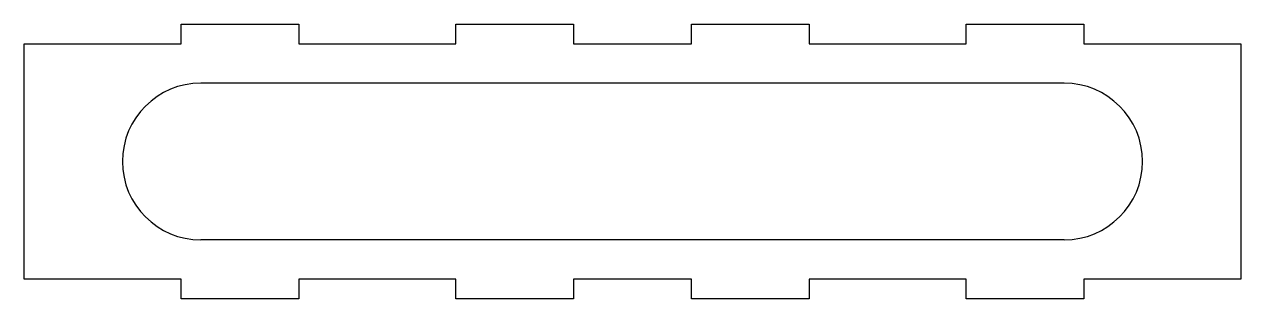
# Model space of a CAD drawing. Header units: millimetres. Extents: x -78 to 78, y -18 to 18.
import ezdxf

# ---------------------------------------------------------------- set-up
doc = ezdxf.new("R2010")
doc.units = ezdxf.units.MM

msp = doc.modelspace()

# ---------------------------------------------------------------- linework, layer by layer
at = {"color": 7, "linetype": 'Continuous', "lineweight": 25}
for p, q in [((-57.51, 15), (-57.51, 17.5)), ((-57.51, 17.5), (-42.51, 17.5)), ((-42.51, 17.5), (-42.51, 15)), ((-22.51, 15), (-22.51, 17.5)), ((-22.51, 17.5), (-7.51, 17.5)), ((-7.51, 17.5), (-7.51, 15)), ((7.51, 15), (7.51, 17.5)), ((7.51, 17.5), (22.51, 17.5)), ((22.51, 17.5), (22.51, 15)), ((42.51, 15), (42.51, 17.5)), ((42.51, 17.5), (57.51, 17.5)), ((57.51, 17.5), (57.51, 15)), ((-77.51, -15), (-77.51, 15)), ((-77.51, 15), (-57.51, 15)), ((-42.51, 15), (-22.51, 15)), ((-7.51, 15), (7.51, 15)), ((22.51, 15), (42.51, 15)), ((57.51, 15), (77.51, 15)), ((77.51, 15), (77.51, -15)), ((55, 10), (-55, 10)), ((55, -10), (-55, -10)), ((-57.51, -15), (-77.51, -15)), ((-57.51, -17.5), (-57.51, -15)), ((-22.51, -15), (-42.51, -15)), ((-42.51, -15), (-42.51, -17.5)), ((-22.51, -17.5), (-22.51, -15)), ((7.51, -15), (-7.51, -15)), ((-7.51, -15), (-7.51, -17.5)), ((7.51, -17.5), (7.51, -15)), ((42.51, -15), (22.51, -15)), ((22.51, -15), (22.51, -17.5)), ((42.51, -17.5), (42.51, -15)), ((77.51, -15), (57.51, -15)), ((57.51, -15), (57.51, -17.5)), ((-42.51, -17.5), (-57.51, -17.5)), ((-7.51, -17.5), (-22.51, -17.5)), ((22.51, -17.5), (7.51, -17.5)), ((57.51, -17.5), (42.51, -17.5))]:
    msp.add_line(p, q, dxfattribs=at)
for centre, start, end in [((-55, 0), 90, 270), ((55, 0), 270, 90)]:
    msp.add_arc(centre, 10, start, end, dxfattribs=at)

doc.saveas('drawing.dxf')
